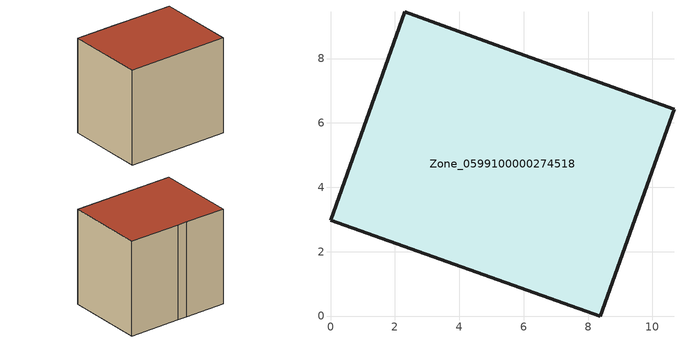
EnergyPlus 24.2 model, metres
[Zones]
Zone_0599100000274518
 floor ground (C_G): 2.3,9.45 5.63,8.25 6.46,7.95 10.67,6.43 8.37,0 0,2.97 z0.38
 wall outside (C_F): 8.37,0 10.67,6.43 6.46,7.95 5.63,8.25 2.3,9.45 0,2.97 8.37,0 z0.38:8.62
 roof outside (C_R): 5.63,8.25 2.3,9.45 0,2.97 8.37,0 10.67,6.43 6.46,7.95 z8.62
[BUILDING]
Pand.0599100000274518: North Axis=0; Terrain=City; Loads Convergence Tolerance Value=0.04; Temperature Convergence Tolerance Value=0.4; Solar Distribution=FullExterior; Maximum Number of Warmup Days=25; Minimum Number of Warmup Days=1
[Site:Location]
Rotterdam.The.Hague.AP_ZH_NLD Design_Conditions: Latitude=51.96; Longitude=4.45; Time Zone=1; Elevation=-4.5
[SITE:GROUNDTEMPERATURE:BUILDINGSURFACE]
18, 18, 18, 18, 18, 18, 18, 18, 18, 18, 18, 18
[MATERIAL] Thermal Absorptance=0.9; Solar Absorptance=0.7; Visible Absorptance=0.7
Name | Roughness | Thickness | Conductivity | Density | Specific Heat
G.TC.1965-1974 | MediumSmooth | 0.15 | 0.882353 | 540 | 1210
F.TC.1965-1974 | Rough | 0.3 | 0.697674 | 1920 | 840
R.TC.1965-1974 | MediumRough | 0.2 | 0.232558 | 1500 | 1000
[CONSTRUCTION]
C_G: G.TC.1965-1974
C_F: F.TC.1965-1974
C_R: R.TC.1965-1974
[ZONE]
Zone_0599100000274518: Type=1; Multiplier=1; Ceiling Height=Autocalculate; Volume=Autocalculate; Floor Area=autocalculate; Part of Total Floor Area=Yes
[ZONEINFILTRATION:DESIGNFLOWRATE]
Infil_Zone_0599100000274518: Zone or ZoneList or Space or SpaceList=Zone_0599100000274518; Schedule=AlwaysOn; Design Flow Rate Calculation Method=Flow/Area; Flow Rate per Floor Area=0.003; Constant Term Coefficient=1; Temperature Term Coefficient=0; Velocity Term Coefficient=0; Velocity Squared Term Coefficient=0
[HVACTEMPLATE:ZONE:IDEALLOADSAIRSYSTEM]
Zone_0599100000274518: Maximum Heating Supply Air Temperature=50; Minimum Cooling Supply Air Temperature=13; Maximum Heating Supply Air Humidity Ratio=0.0156; Minimum Cooling Supply Air Humidity Ratio=0.0077; Heating Limit=NoLimit; Cooling Limit=NoLimit; Dehumidification Control Type=ConstantSensibleHeatRatio; Cooling Sensible Heat Ratio=0.7; Dehumidification Setpoint=60; Humidification Control Type=None; Humidification Setpoint=30; Outdoor Air Method=None; Outdoor Air Flow Rate per Person=0.00944; Outdoor Air Flow Rate per Zone Floor Area=0; Outdoor Air Flow Rate per Zone=0; Demand Controlled Ventilation Type=None; Outdoor Air Economizer Type=NoEconomizer; Heat Recovery Type=None; Sensible Heat Recovery Effectiveness=0.7; Latent Heat Recovery Effectiveness=0.65
[ZONECONTROL:THERMOSTAT]
ThermostatControl_Zone_0599100000274518: Zone or ZoneList=Zone_0599100000274518; Control Type Schedule=DualSetpointControlType; Control 1=Thermostat_Zone_0599100000274518; Temperature Difference Between Cutout And Setpoint=0
[THERMOSTATSETPOINT:DUALSETPOINT]
Thermostat_Zone_0599100000274518: Heating Setpoint Temperature Schedule=HeatingSetpoint_Zone_0599100000274518; Cooling Setpoint Temperature Schedule=CoolingSetpoint_Zone_0599100000274518
[SCHEDULE:COMPACT]
HeatingSetpoint_Zone_0599100000274518: Through: 12/31, For: AllDays, Until: 24:00, 21
CoolingSetpoint_Zone_0599100000274518: Through: 12/31, For: AllDays, Until: 24:00, 24
DualSetpointControlType: Through: 12/31, For: AllDays, Until: 24:00, 4
AlwaysOn: Through: 12/31, For: AllDays, Until: 24:00, 1
